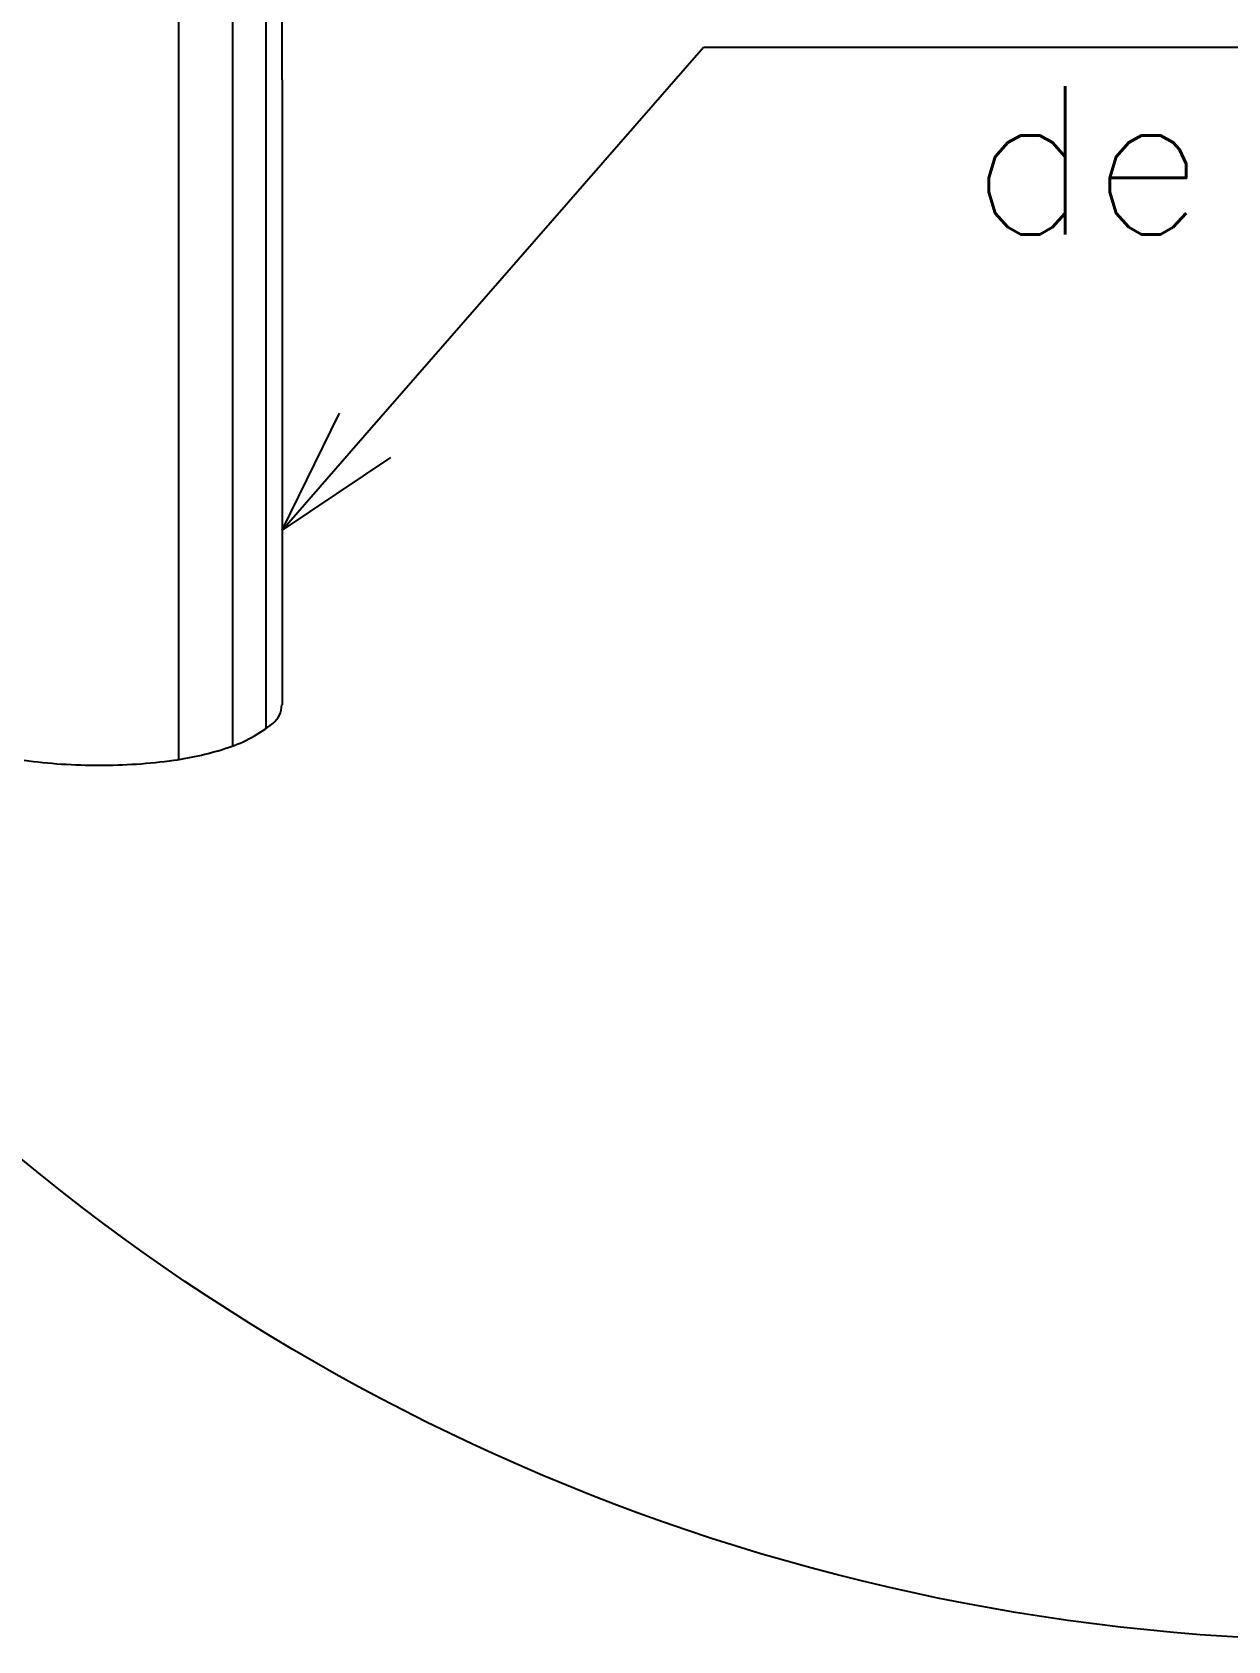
# Model space of a CAD drawing. Extents: x 877.3 to 905.5, y -378.9 to -356.4.
# Drawn here: x 888.698 to 889.361, y -367.402 to -366.509 of the extents above; entities that cross this region are included whole.
import ezdxf
from ezdxf.enums import TextEntityAlignment as Align

# ---------------------------------------------------------------- set-up
doc = ezdxf.new("R2010")
doc.units = 0
doc.header["$LTSCALE"] = 0.01
doc.layers.get('0').update_dxf_attribs({"linetype": 'CONTINUOUS'})
doc.styles.add('ROMANS', font='romans.shx')

msp = doc.modelspace()

# ---------------------------------------------------------------- linework, layer by layer
at = {"color": 7}
for p, q in [((888.82753, -366.89548, -0.06669), (888.82753, -366.29181, -0.06669)), ((888.80898, -366.90527, -0.06669), (888.80898, -366.29654, -0.06669)), ((888.77895, -366.91278, -0.06669), (888.77895, -366.30795, -0.06669)), ((888.8363, -366.5353, -0.54915), (888.83631, -366.4979, -0.49625)), ((888.8363, -366.5353, -0.54915), (888.8363, -366.8824, -0.54915))]:
    msp.add_line(p, q, dxfattribs=at)
at = {"color": 7, "linetype": 'Continuous'}
for p, q in [((888.88232, -366.73269), (889.0703, -366.51718)), ((889.0703, -366.51718), (890.24052, -366.51718))]:
    msp.add_line(p, q, dxfattribs=at)
at = {"color": 7, "linetype": 'ByBlock'}
for p, q in [((888.8363, -366.78544), (888.86818, -366.72036)), ((888.8363, -366.78544), (888.88232, -366.73269)), ((888.89645, -366.74501), (888.8363, -366.78544))]:
    msp.add_line(p, q, dxfattribs=at)
at = {"color": 7, "linetype": 'Continuous'}
msp.add_circle((889.43598, -366.23336, -0.01537), 1.16895, dxfattribs=at)
at = {"color": 7}
for centre, radius, start, end in [((888.82291, -366.8824, -0.06669), 0.01323, 308.6656, 0), ((888.78137, -366.83049, -0.06669), 0.07972, 288.33723, 308.66559), ((888.75334, -366.74592, -0.06669), 0.16881, 277.81708, 288.33723), ((888.73477, -366.61064, -0.06669), 0.30536, 262.18292, 270), ((888.73477, -366.61064, -0.06669), 0.30536, 270, 277.81708)]:
    msp.add_arc(centre, radius, start, end, dxfattribs=at)

# ---------------------------------------------------------------- texts
at = {"color": 7, "style": 'ROMANS'}
msp.add_text(' de 2.40m x 3/4"', height=0.082368, dxfattribs=at).set_placement((890.20649, -366.53873, 0.54915), align=Align.TOP_RIGHT)

doc.saveas('drawing.dxf')
